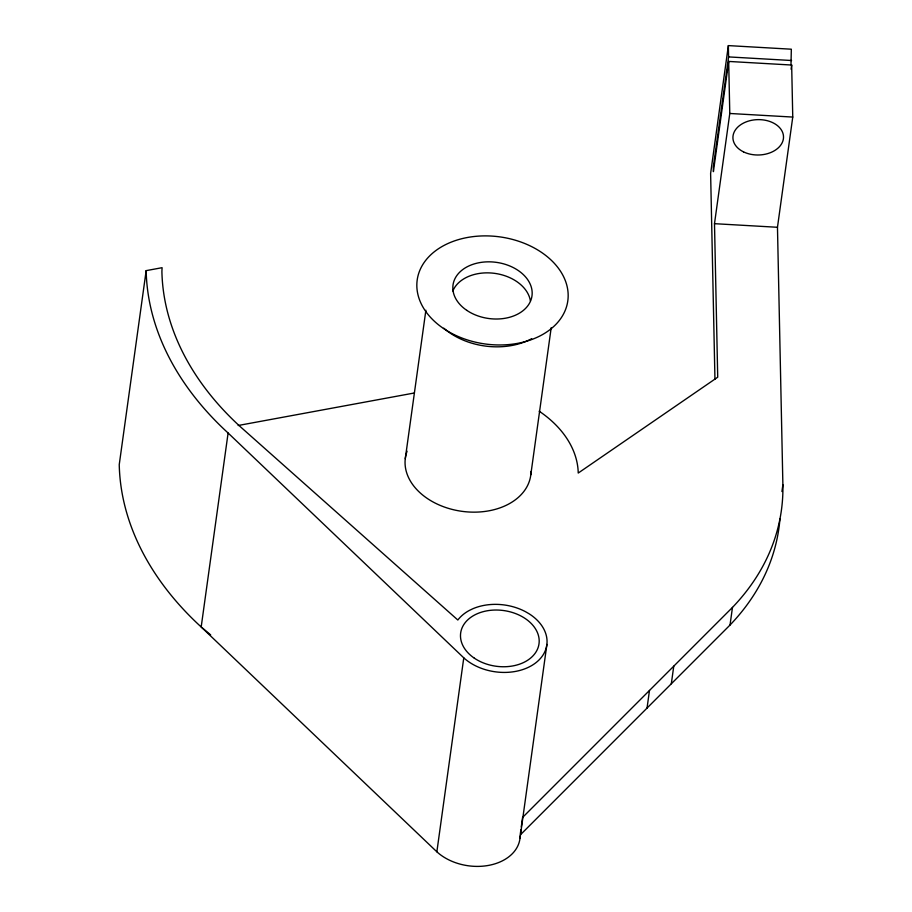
<?xml version="1.0" encoding="UTF-8"?>
<svg xmlns="http://www.w3.org/2000/svg" width="912" height="912" viewBox="0 0 912 912"><rect width="100%" height="100%" fill="white"/><g stroke="black" fill="none" stroke-linecap="round" stroke-linejoin="round"><path stroke-width="1.37" d="M146.159 270.636A348.008 247.369 7.9 0 0 228.103 433.006L463.775 657.837A47.458 33.733 7.9 0 0 533.725 664.289A47.458 33.733 7.9 0 0 529.234 613.867L525.472 611.678A47.458 33.733 7.9 0 0 472.997 608.68L469.315 610.447A47.458 33.733 7.9 0 0 457.835 620.012L240.118 426.52A332.196 236.128 7.9 0 1 161.903 271.537L162.085 267.695L146.159 270.636L119.244 464.607A348.008 247.369 7.9 0 0 201.187 626.977L436.859 851.808A47.458 33.733 7.9 0 0 488.775 865.363A47.458 33.733 7.9 0 0 520.136 836.167M228.103 433.006L201.187 626.977L210.672 634.912M405.27 458.747L425.881 310.24M436.859 851.808L463.775 657.837M530.795 474.776L551.201 327.67M520.33 833.705L520.9 829.635M521.276 826.922L522.587 817.426L732.473 607.415A316.373 224.876 7.9 0 0 782.884 484.751L777.469 227.282L792.756 117.067L791.662 65.037L728.688 61.435L713.401 171.65L713.298 167.124L728.597 56.909L728.357 45.6L791.331 49.202L790.989 64.695M519.988 838.379L546.904 644.408M728.357 45.6L710.619 173.451L714.951 379.221M647.041 708.088L649.481 690.452M539.174 411.198A110.728 78.706 7.9 0 1 578.231 473.054L717.721 377.203L714.495 223.679L729.782 113.476L728.688 61.435M671.312 683.795L673.763 666.159M791.08 69.221L791.662 65.037M520.136 835.061L730.022 625.039L732.473 607.415M781.949 491.534L782.884 484.751M238.18 425.494L414.151 393.026M728.597 56.909L791.57 60.511M729.782 113.476L792.756 117.067M714.495 223.679L777.469 227.282M531.012 471.47A63.27 44.973 7.9 0 1 459.739 510.994A63.27 44.973 7.9 0 1 407.083 451.223M531.662 338.705A63.27 44.973 7.9 0 1 443.916 328.274M452.831 290.996A39.866 28.34 7.9 0 1 494.258 273.304A39.866 28.34 7.9 0 1 530.396 300.903M779.942 518.985A316.373 224.876 7.9 0 1 730.022 625.039M443.471 328.457A76.027 54.047 7.9 0 0 566.933 305.269A76.027 54.047 7.9 0 0 467.092 237.553A76.027 54.047 7.9 0 0 443.471 328.457M466.796 310.365A39.866 28.34 7.9 0 0 531.525 298.213A39.866 28.34 7.9 0 0 479.176 262.702A39.866 28.34 7.9 0 0 466.796 310.365M474.331 658.168A39.547 28.112 7.9 0 0 538.547 646.118A39.547 28.112 7.9 0 0 486.609 610.892A39.547 28.112 7.9 0 0 474.331 658.168M743.497 151.859A25.308 17.693 -1.2 0 0 783.397 138.749A25.308 17.693 -1.2 0 0 747.737 121.319A25.308 17.693 -1.2 0 0 743.497 151.859"/></g></svg>
